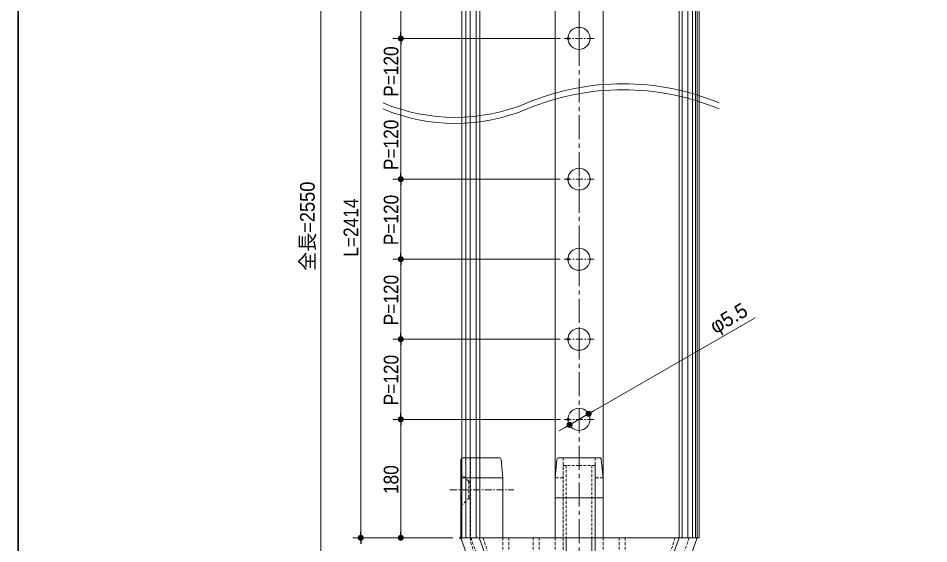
# Model space of a CAD drawing. Units: millimetres on the paper. Extents: x -396 to 396, y -304 to 304.
# Drawn here: x -368.8 to -141.5, y -170.7 to -39.4 of the extents above; entities that cross this region are included whole.
import ezdxf
from ezdxf.enums import TextEntityAlignment as Align

# ---------------------------------------------------------------- set-up
doc = ezdxf.new("R2010")
doc.units = ezdxf.units.MM
doc.header["$PDMODE"] = 32
doc.header["$PDSIZE"] = 0.5
for name, pattern in [('USER1', [10.5, 8, -0.5, 0.5, -0.5, 0.5, -0.5]), ('USER2', [2.91, 1.76, -0.4, 0.35, -0.4]), ('USER3', [1.11, 0.71, -0.4]), ('USER4', [9.172222, 5.997222, -1.058333, 1.058333, -1.058333])]:
    doc.linetypes.add(name, pattern=pattern)
for name, color, linetype, lineweight in [('0-0_2寸法-1', 7, 'Continuous', 15), ('0-1_0', 7, 'Continuous', 25), ('0-3_1図面枠', 7, 'Continuous', 20), ('0-5_3一般', 7, 'Continuous', 15)]:
    doc.layers.add(name, color=color, linetype=linetype, lineweight=lineweight)
doc.layers.add('0-2_Defpoints', color=7, linetype='Continuous')
doc.styles.add('ＭＳ Ｐゴシック', font='')
doc.styles.get('ＭＳ Ｐゴシック').set_extended_font_data('MS PGothic')

# ---------------------------------------------------------------- blocks, each defined once
blk = doc.blocks.new('_Dot')
at = {"layer": '0-1_0'}
blk.add_line((-0.5, 0), (-1, 0), dxfattribs=at)
for points in [[(0, 0), (-0.5, 0), (-0.4961, 0.0627)], [(0, 0), (-0.4961, -0.0627), (-0.5, 0)], [(0, 0), (-0.4961, 0.0627), (-0.4843, 0.1243)], [(0, 0), (-0.4843, -0.1243), (-0.4961, -0.0627)], [(0, 0), (-0.4843, 0.1243), (-0.4649, 0.1841)], [(0, 0), (-0.4649, -0.1841), (-0.4843, -0.1243)], [(0, 0), (-0.4649, 0.1841), (-0.4382, 0.2409)], [(0, 0), (-0.4382, -0.2409), (-0.4649, -0.1841)], [(0, 0), (-0.4382, 0.2409), (-0.4045, 0.2939)], [(0, 0), (-0.4045, -0.2939), (-0.4382, -0.2409)], [(0, 0), (-0.4045, 0.2939), (-0.3645, 0.3423)], [(0, 0), (-0.3645, -0.3423), (-0.4045, -0.2939)], [(0, 0), (-0.3645, 0.3423), (-0.3187, 0.3853)], [(0, 0), (-0.3187, -0.3853), (-0.3645, -0.3423)], [(0, 0), (-0.3187, 0.3853), (-0.2679, 0.4222)], [(0, 0), (-0.2679, -0.4222), (-0.3187, -0.3853)], [(0, 0), (-0.2679, 0.4222), (-0.2129, 0.4524)], [(0, 0), (-0.2129, -0.4524), (-0.2679, -0.4222)], [(0, 0), (-0.2129, 0.4524), (-0.1545, 0.4755)], [(0, 0), (-0.1545, -0.4755), (-0.2129, -0.4524)], [(0, 0), (-0.1545, 0.4755), (-0.0937, 0.4911)], [(0, 0), (-0.0937, -0.4911), (-0.1545, -0.4755)], [(0, 0), (-0.0937, 0.4911), (-0.0314, 0.499)], [(0, 0), (-0.0314, -0.499), (-0.0937, -0.4911)], [(0, 0), (-0.0314, 0.499), (0.0314, 0.499)], [(0, 0), (0.0314, -0.499), (-0.0314, -0.499)], [(0, 0), (0.0314, 0.499), (0.0937, 0.4911)], [(0, 0), (0.0937, 0.4911), (0.1545, 0.4755)], [(0, 0), (0.1545, 0.4755), (0.2129, 0.4524)], [(0, 0), (0.2129, 0.4524), (0.2679, 0.4222)], [(0, 0), (0.2679, 0.4222), (0.3187, 0.3853)], [(0, 0), (0.3187, 0.3853), (0.3645, 0.3423)], [(0, 0), (0.3645, 0.3423), (0.4045, 0.2939)], [(0, 0), (0.4045, 0.2939), (0.4382, 0.2409)], [(0, 0), (0.4382, 0.2409), (0.4649, 0.1841)], [(0, 0), (0.4649, 0.1841), (0.4843, 0.1243)], [(0, 0), (0.4843, 0.1243), (0.4961, 0.0627)], [(0, 0), (0.4961, 0.0627), (0.5, 0)], [(0, 0), (0.0937, -0.4911), (0.0314, -0.499)], [(0, 0), (0.1545, -0.4755), (0.0937, -0.4911)], [(0, 0), (0.2129, -0.4524), (0.1545, -0.4755)], [(0, 0), (0.2679, -0.4222), (0.2129, -0.4524)], [(0, 0), (0.3187, -0.3853), (0.2679, -0.4222)], [(0, 0), (0.3645, -0.3423), (0.3187, -0.3853)], [(0, 0), (0.4045, -0.2939), (0.3645, -0.3423)], [(0, 0), (0.4382, -0.2409), (0.4045, -0.2939)], [(0, 0), (0.4649, -0.1841), (0.4382, -0.2409)], [(0, 0), (0.4843, -0.1243), (0.4649, -0.1841)], [(0, 0), (0.4961, -0.0627), (0.4843, -0.1243)], [(0, 0), (0.5, 0), (0.4961, -0.0627)]]:
    blk.add_solid(points, dxfattribs=at)
blk = doc.blocks.new('グループ-2')
at = {"layer": '0-3_1図面枠', "lineweight": 35}
blk.add_lwpolyline([(-190, 277), (190, 277), (190, -277), (-190, -277)], close=True, dxfattribs=at)
blk = doc.blocks.new('図面枠')
at = {"layer": '0-3_1図面枠'}
blk.add_blockref('グループ-2', (0, 0), dxfattribs=at)
blk = doc.blocks.new('グループ-14')
at = {"layer": '0-5_3一般'}
for p, q in [((-79.5, -13.577), (-71.236, 9.757)), ((-66.382, 9.769), (-74.967, -13.577)), ((-71, 10.423), (-70.293, 10.423)), ((-70.293, 10.423), (-29.707, 10.423)), ((-33.618, 9.769), (-25.033, -13.577)), ((-28.764, 9.757), (-20.5, -13.577)), ((-79.5, -13.577), (-79.5, -33.077)), ((-20.5, -13.577), (-79.477, -13.577)), ((-69, -13.577), (-69, -28.577)), ((-56, -13.577), (-56, -28.577)), ((-44, -28.577), (-44, -13.577)), ((-56, -23.577), (-44, -23.577)), ((-79.5, -28.577), (-69, -28.577)), ((-69, -28.577), (-69.455, -33.126)), ((-56, -28.577), (-55.545, -33.126)), ((-44.455, -33.126), (-44, -28.577)), ((-79, -33.577), (-69.952, -33.577)), ((-55.048, -33.577), (-44.952, -33.577)), ((-79.5, -149.703), (-79.5, -169.203)), ((-69.952, -149.203), (-79, -149.203)), ((-69.455, -149.654), (-69, -154.203)), ((-55.545, -149.654), (-56, -154.203)), ((-44.952, -149.203), (-55.048, -149.203)), ((-44, -154.203), (-44.455, -149.654)), ((-69, -154.203), (-79.5, -154.203)), ((-69, -154.203), (-69, -169.203)), ((-56, -154.203), (-56, -169.203)), ((-44, -169.203), (-44, -154.203)), ((-44, -159.203), (-56, -159.203)), ((-71.236, -192.537), (-79.5, -169.203)), ((-79.477, -169.203), (-20.5, -169.203)), ((-74.967, -169.203), (-66.382, -192.548)), ((-25.033, -169.203), (-33.618, -192.548)), ((-20.5, -169.203), (-28.764, -192.537)), ((-70.293, -193.203), (-71, -193.203)), ((-29.707, -193.203), (-70.293, -193.203))]:
    blk.add_line(p, q, dxfattribs=at)
at = {"layer": '0-5_3一般', "linetype": 'USER1'}
for p, q in [((-71.236, 9.757), (-71, 10.423)), ((-29.707, 10.423), (-29, 10.423)), ((-29, 10.423), (-28.764, 9.757)), ((-71, -193.203), (-71.236, -192.537)), ((-28.764, -192.537), (-29, -193.203)), ((-29, -193.203), (-29.707, -193.203))]:
    blk.add_line(p, q, dxfattribs=at)
at = {"layer": '0-5_3一般', "linetype": 'USER3'}
for p, q in [((-55, -3.077), (-55, 10.423)), ((-45, -3.077), (-45, 10.423)), ((-68.965, 8.098), (-77.037, -13.577)), ((-66.557, 8.086), (-74, -13.577)), ((-68.497, 8.423), (-67, 8.423)), ((-67.5, 7.923), (-67.5, -13.577)), ((-67, 8.423), (-66.084, 8.423)), ((-66.084, 8.423), (-62, 8.423)), ((-62, 8.423), (-59.5, 8.423)), ((-61.5, 7.923), (-61.5, -13.577)), ((-60, 6.959), (-60, -13.577)), ((-59.5, 8.423), (-56.5, 8.423)), ((-59.5, 7.459), (-56.5, 7.459)), ((-56.5, 8.423), (-53.5, 8.423)), ((-56, 6.959), (-56, -13.577)), ((-54, 6.959), (-54, -33.577)), ((-53.5, 8.423), (-46.5, 8.423)), ((-53.5, 7.459), (-46.5, 7.459)), ((-46, 6.959), (-46, -33.577)), ((-44, 6.959), (-44, -13.577)), ((-43.5, 7.459), (-40.5, 7.459)), ((-40, 6.959), (-40, -13.577)), ((-38.5, 7.923), (-38.5, -13.577)), ((-33.916, 8.423), (-30.626, 8.423)), ((-33.443, 8.086), (-26, -13.577)), ((-30.154, 8.09), (-22.5, -13.577)), ((-70.943, 4.938), (-77.1, -12.447)), ((-69, 4.604), (-69, -13.577)), ((-54.5, -3.577), (-45.5, -3.577)), ((-54, -3.577), (-54, -13.577)), ((-53.2, -3.577), (-53.2, -13.577)), ((-46.8, -3.577), (-46.8, -13.577)), ((-46, -3.577), (-46, -13.577)), ((-77.1, -12.447), (-77.1, -33.577)), ((-77.5, -23.477), (-79.5, -21.577)), ((-77.5, -23.477), (-77.5, -27.677)), ((-77.5, -23.477), (-77.1, -23.477)), ((-79.5, -29.577), (-77.5, -27.677)), ((-77.5, -27.677), (-77.1, -27.677)), ((-56, -28.577), (-54, -28.577)), ((-46, -28.577), (-44, -28.577)), ((-77.1, -149.203), (-77.1, -170.333)), ((-54, -149.203), (-54, -189.738)), ((-46, -149.203), (-46, -189.738)), ((-77.5, -155.103), (-79.5, -153.203)), ((-54, -154.203), (-56, -154.203)), ((-44, -154.203), (-46, -154.203)), ((-77.1, -155.103), (-77.5, -155.103)), ((-77.5, -155.103), (-77.5, -159.303)), ((-79.5, -161.203), (-77.5, -159.303)), ((-77.1, -159.303), (-77.5, -159.303)), ((-77.1, -170.333), (-70.943, -187.718)), ((-77.037, -169.203), (-68.965, -190.878)), ((-74, -169.203), (-66.557, -190.866)), ((-69, -169.203), (-69, -187.384)), ((-67.5, -169.203), (-67.5, -190.703)), ((-61.5, -169.203), (-61.5, -190.703)), ((-60, -169.203), (-60, -189.738)), ((-56, -169.203), (-56, -189.738)), ((-54, -169.203), (-54, -179.203)), ((-53.2, -169.203), (-53.2, -179.203)), ((-46.8, -169.203), (-46.8, -179.203)), ((-46, -169.203), (-46, -179.203)), ((-44, -169.203), (-44, -189.738)), ((-40, -169.203), (-40, -189.738)), ((-38.5, -169.203), (-38.5, -190.703)), ((-26, -169.203), (-33.443, -190.866)), ((-22.5, -169.203), (-30.154, -190.87)), ((-45.5, -179.203), (-54.5, -179.203)), ((-55, -193.203), (-55, -179.703)), ((-45, -193.203), (-45, -179.703)), ((-56.5, -190.238), (-59.5, -190.238)), ((-46.5, -190.238), (-53.5, -190.238)), ((-40.5, -190.238), (-43.5, -190.238)), ((-67, -191.203), (-68.497, -191.203)), ((-66.084, -191.203), (-67, -191.203)), ((-62, -191.203), (-66.084, -191.203)), ((-59.5, -191.203), (-62, -191.203)), ((-56.5, -191.203), (-59.5, -191.203)), ((-53.5, -191.203), (-56.5, -191.203)), ((-46.5, -191.203), (-53.5, -191.203)), ((-30.626, -191.203), (-33.916, -191.203))]:
    blk.add_line(p, q, dxfattribs=at)
at = {"layer": '0-5_3一般', "linetype": 'USER2'}
for p, q in [((-66.283, -25.577), (-82.283, -25.577)), ((-82.283, -157.203), (-66.283, -157.203))]:
    blk.add_line(p, q, dxfattribs=at)
at = {"layer": '0-5_3一般', "linetype": 'USER3'}
for points in [[(-46.5, 8.423), (-43.5, 8.423), (-40.5, 8.423)], [(-40.5, 8.423), (-38, 8.423), (-33.916, 8.423)], [(-40.5, -191.203), (-43.5, -191.203), (-46.5, -191.203)], [(-33.916, -191.203), (-38, -191.203), (-40.5, -191.203)]]:
    blk.add_lwpolyline(points, dxfattribs=at)
at = {"layer": '0-5_3一般'}
for centre, radius, start, end in [((-70.293, 9.423), 1, 90, 160.49755), ((-65.443, 9.423), 1, 90, 159.81007), ((-34.557, 9.423), 1, 20.18993, 90), ((-29.707, 9.423), 1, 19.50245, 90), ((-79, -33.077), 0.5, 180, 270), ((-69.952, -33.077), 0.5, 270, 354.28941), ((-55.048, -33.077), 0.5, 185.71059, 270), ((-44.952, -33.077), 0.5, 270, 354.28941), ((-79, -149.703), 0.5, 90, 180), ((-69.952, -149.703), 0.5, 5.71059, 90), ((-55.048, -149.703), 0.5, 90, 174.28941), ((-44.952, -149.703), 0.5, 5.71059, 90), ((-70.293, -192.203), 1, 199.50245, 270), ((-65.443, -192.203), 1, 200.18993, 270), ((-34.557, -192.203), 1, 270, 339.81007), ((-29.707, -192.203), 1, 270, 340.49755)]:
    blk.add_arc(centre, radius, start, end, dxfattribs=at)
at = {"layer": '0-5_3一般', "linetype": 'USER3'}
for centre, radius, start, end in [((-68.497, 7.923), 0.5, 90, 159.57491), ((-67, 7.923), 0.5, 90, 180), ((-66.084, 7.923), 0.5, 90, 161.03815), ((-62, 7.923), 0.5, 0, 90), ((-59.5, 6.959), 0.5, 90, 180), ((-56.5, 6.959), 0.5, 0, 90), ((-53.5, 6.959), 0.5, 90, 180), ((-46.5, 6.959), 0.5, 0, 90), ((-43.5, 6.959), 0.5, 90, 180), ((-40.5, 6.959), 0.5, 0, 90), ((-38, 7.923), 0.5, 90, 180), ((-33.916, 7.923), 0.5, 18.96185, 90), ((-30.626, 7.923), 0.5, 19.45706, 90), ((-70, 4.604), 1, 0, 160.49755), ((-54.5, -3.077), 0.5, 180, 270), ((-45.5, -3.077), 0.5, 270, 0), ((-54.5, -179.703), 0.5, 90, 180), ((-45.5, -179.703), 0.5, 0, 90), ((-70, -187.384), 1, 199.50245, 0), ((-68.497, -190.703), 0.5, 200.42509, 270), ((-67, -190.703), 0.5, 180, 270), ((-66.084, -190.703), 0.5, 198.96185, 270), ((-62, -190.703), 0.5, 270, 0), ((-59.5, -189.738), 0.5, 180, 270), ((-56.5, -189.738), 0.5, 270, 0), ((-53.5, -189.738), 0.5, 180, 270), ((-46.5, -189.738), 0.5, 270, 0), ((-43.5, -189.738), 0.5, 180, 270), ((-40.5, -189.738), 0.5, 270, 0), ((-38, -190.703), 0.5, 180, 270), ((-33.916, -190.703), 0.5, 270, 341.03815), ((-30.626, -190.703), 0.5, 270, 340.54294)]:
    blk.add_arc(centre, radius, start, end, dxfattribs=at)
blk = doc.blocks.new('グループ-16')
at = {"layer": '0-5_3一般', "linetype": 'USER3'}
for p, q in [((-50, -151.103), (-54, -151.103)), ((-54, -181.103), (-54, -151.103)), ((-53.2, -151.103), (-53.2, -179.203)), ((-46, -151.103), (-50, -151.103)), ((-46.8, -151.103), (-46.8, -179.203)), ((-46, -151.103), (-46, -181.103))]:
    blk.add_line(p, q, dxfattribs=at)
at = {"layer": '0-5_3一般'}
blk.add_blockref('グループ-14', (0, 0), dxfattribs=at)
blk = doc.blocks.new('グループ-17')
at = {"layer": '0-5_3一般'}
for p, q in [((-78.304, -13.577), (-78.304, -169.203)), ((-77.179, -13.577), (-77.179, -169.203)), ((-75.713, -13.577), (-75.713, -169.203)), ((-74.763, -13.577), (-74.763, -169.203)), ((-56, -13.577), (-56, -169.203)), ((-44, -13.577), (-44, -169.203)), ((-25.033, -13.577), (-25.033, -169.203)), ((-24.287, -13.577), (-24.287, -169.203)), ((-22.821, -13.577), (-22.821, -169.203)), ((-21.696, -13.577), (-21.696, -169.203)), ((-20.933, -13.577), (-20.933, -169.203)), ((-20.548, -13.577), (-20.548, -169.203))]:
    blk.add_line(p, q, dxfattribs=at)
blk.add_lwpolyline([(-79.291, -169.203), (-20, -169.203), (-20, -13.577), (-79.291, -13.577)], close=True, dxfattribs=at)
blk = doc.blocks.new('グループ-18')
at = {"layer": '0-5_3一般'}
for centre, radius, start, end in [((-39.018, -118.083), 62.303, 67.38014, 112.61986), ((-39.018, -119.583), 62.303, 67.38014, 112.61986), ((-80.943, -17.463), 46.703, 247.38014, 292.61986), ((-80.943, -18.963), 46.703, 247.38014, 292.61986)]:
    blk.add_arc(centre, radius, start, end, dxfattribs=at)
blk = doc.blocks.new('グループ-19')
at = {"layer": '0-5_3一般', "linetype": 'USER4'}
blk.add_line((-50, -225.578), (-50, 46.183), dxfattribs=at)
at = {"layer": '0-5_3一般', "linetype": 'USER2'}
for p, q in [((-50, -41.703), (-50, -47.203)), ((-46.25, -44.453), (-53.75, -44.453)), ((-50, -76.859), (-50, -82.359)), ((-53.75, -79.609), (-46.25, -79.609)), ((-50, -96.859), (-50, -102.359)), ((-53.75, -99.609), (-46.25, -99.609)), ((-50, -116.859), (-50, -122.359)), ((-53.75, -119.609), (-46.25, -119.609)), ((-50, -136.859), (-50, -142.359)), ((-53.75, -139.609), (-46.25, -139.609))]:
    blk.add_line(p, q, dxfattribs=at)
at = {"layer": '0-5_3一般'}
for centre in [(-50, -44.453), (-50, -79.609), (-50, -99.609), (-50, -119.609), (-50, -139.609)]:
    blk.add_circle(centre, 2.75, dxfattribs=at)
for name in ['グループ-16', 'グループ-17', 'グループ-18']:
    blk.add_blockref(name, (0, 0), dxfattribs=at)
blk = doc.blocks.new('グループ-20')
at = {"layer": '0-5_3一般'}
blk.add_blockref('グループ-19', (0, 0), dxfattribs=at)

msp = doc.modelspace()

# ---------------------------------------------------------------- linework, layer by layer
at = {"layer": '0-0_2寸法-1'}
for p, q in [((-293.25, -218.499), (-293.25, 35.719)), ((-283.25, -167.703), (-283.25, -15.077)), ((-273.25, -42.953), (-273.25, -15.077)), ((-233.5, -44.453), (-275.25, -44.453)), ((-233.5, -44.453), (-275.25, -44.453)), ((-273.25, -45.954), (-273.25, -78.109)), ((-233.5, -79.609), (-275.25, -79.609)), ((-233.5, -79.609), (-275.25, -79.609)), ((-273.25, -98.109), (-273.25, -81.11)), ((-233.5, -99.609), (-275.25, -99.609)), ((-233.5, -99.609), (-275.25, -99.609)), ((-273.25, -101.11), (-273.25, -118.109)), ((-225.069, -137.484), (-184.777, -114.221)), ((-233.5, -119.609), (-275.25, -119.609)), ((-233.5, -119.609), (-275.25, -119.609)), ((-273.25, -138.109), (-273.25, -121.11)), ((-231.132, -140.984), (-226.368, -138.234)), ((-233.5, -139.609), (-275.25, -139.609)), ((-233.5, -139.609), (-275.25, -139.609)), ((-273.25, -141.11), (-273.25, -167.703)), ((-232.431, -141.735), (-233.731, -142.485)), ((-260.25, -169.203), (-285.25, -169.203)), ((-275.25, -169.203), (-285.25, -169.203)), ((-260.25, -169.203), (-275.25, -169.203))]:
    msp.add_line(p, q, dxfattribs=at)
at = {"layer": '0-2_Defpoints'}
for p in [(-231.5, -44.453), (-273.25, -79.609), (-231.5, -79.609), (-231.5, -99.609), (-273.25, -119.609), (-231.5, -119.609), (-226.368, -138.234), (-231.5, -139.609), (-231.132, -140.984), (-283.25, -169.203), (-273.25, -169.203), (-258.25, -169.203)]:
    msp.add_point(p, dxfattribs=at)

# ---------------------------------------------------------------- block references
at = {"layer": '0-0_2寸法-1', "xscale": 1.500684, "yscale": 1.500684}
for p, rotation in [((-273.25, -44.453), 270), ((-273.25, -44.453), 90), ((-273.25, -79.609), 270), ((-273.25, -79.609), 90), ((-273.25, -99.609), 270), ((-273.25, -99.609), 90), ((-273.25, -119.609), 270), ((-273.25, -119.609), 90), ((-273.25, -139.609), 270), ((-226.368, -138.234), 210), ((-273.25, -139.609), 90), ((-231.132, -140.984), 30), ((-283.25, -169.203), 270), ((-273.25, -169.203), 270), ((-283.25, -169.203), 90)]:
    msp.add_blockref('_Dot', p, dxfattribs=dict(at, rotation=rotation))
at = {"layer": '0-3_1図面枠'}
msp.add_blockref('図面枠', (-178.75, 0), dxfattribs=at)
at = {"layer": '0-5_3一般'}
msp.add_blockref('グループ-20', (-178.75, 0), dxfattribs=at)

# ---------------------------------------------------------------- texts
at = {"layer": '0-0_2寸法-1', "style": 'ＭＳ Ｐゴシック'}
for s, height, width, p in [('P=120\u3000 P=120', 3.669, 0.9, (-272.754, -77.353)), ('全長=2550', 3.666, 0.95, (-293.637, -102.514)), ('P=120', 3.666, 0.9, (-272.754, -96.112)), ('L=2414', 3.669, 0.9, (-282.754, -98.981)), ('P=120', 3.666, 0.9, (-272.754, -116.112)), ('P=120', 3.666, 0.9, (-272.754, -136.112)), ('180', 3.666, 0.9, (-272.754, -158.268))]:
    msp.add_text(s, height=height, rotation=90, dxfattribs=dict(at, width=width)).set_placement(p, align=Align.BOTTOM_LEFT)
msp.add_text('φ5.5', height=3.666, rotation=30, dxfattribs=at).set_placement((-194.19, -119.296), align=Align.BOTTOM_LEFT)

doc.saveas('drawing.dxf')
